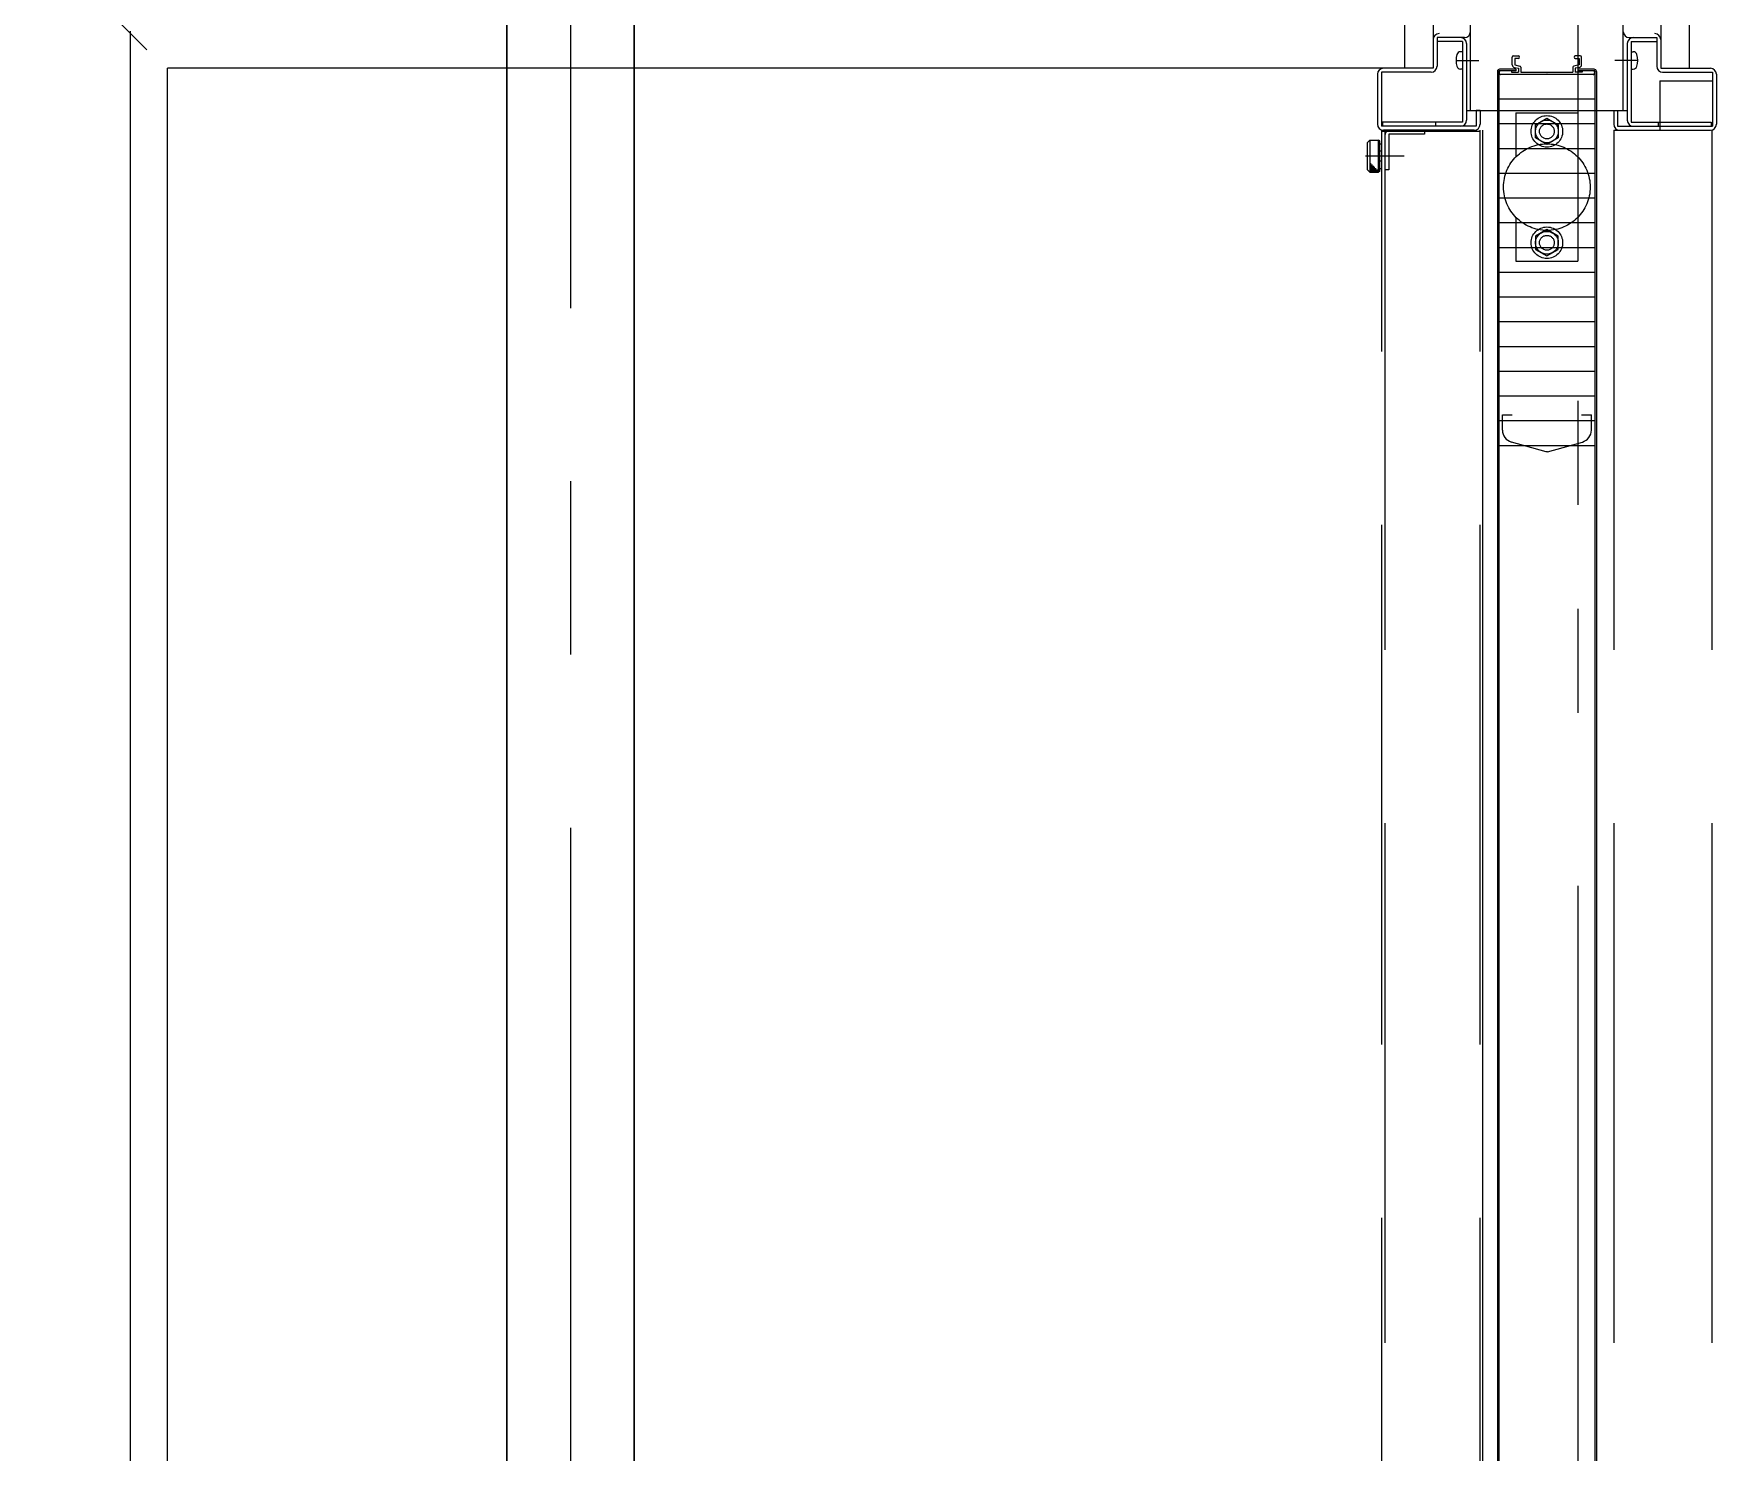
# Model space of a CAD drawing. Units: millimetres at full size. Extents: x -22551 to 92397, y -19340 to 14894.
# Drawn here: x -15263 to -14582, y -219 to 354 of the extents above; entities that cross this region are included whole.
import ezdxf

# ---------------------------------------------------------------- set-up
doc = ezdxf.new("R2010")
doc.units = ezdxf.units.MM
doc.header["$LTSCALE"] = 70
for name, pattern in [('CHAIN1', [8, 5, -1, 1, -1]), ('DASHED3', [4, 3, -1]), ('DOUBLE_CHAIN1', [8.8, 5, -1, 0.6, -0.6, 0.6, -1])]:
    doc.linetypes.add(name, pattern=pattern)
doc.layers.add('2-0_通芯', color=7, linetype='Continuous', lineweight=15)
doc.layers.add('7-C_配管－ドレン５：耐火二層管', color=2, linetype='Continuous', lineweight=30)

# ---------------------------------------------------------------- blocks, each defined once
blk = doc.blocks.new('グループ部品-125')
at = {"layer": '2-0_通芯', "linetype": 'DOUBLE_CHAIN1'}
blk.add_line((-14638.39, 8017.87), (-14638.39, -7111.67), dxfattribs=at)
at = {"layer": '2-0_通芯'}
for p, q in [((-14708.39, 3981.8), (-14708.39, 340.3)), ((-14696.89, 1200.3), (-14696.89, 340.3)), ((-14604.89, 1200.3), (-14604.89, 340.3)), ((-14681.79, 323.3), (-14681.79, 1175.3)), ((-14619.99, 323.3), (-14619.99, 1175.3)), ((-14593.39, 408.3), (-14593.39, 340.3)), ((-15223.39, -626.2), (-15223.39, 355.3)), ((-14695.29, 352.7), (-14695.29, 341.1)), ((-14684.19, 352.7), (-14695.29, 352.7)), ((-14684.99, 351.1), (-14695.29, 351.1)), ((-14684.99, 347), (-14685.82, 347)), ((-14684.99, 351.1), (-14684.99, 318.5)), ((-14683.39, 350.3), (-14683.39, 319.3)), ((-14618.39, 350.3), (-14618.39, 319.3)), ((-14617.59, 352.7), (-14606.49, 352.7)), ((-14616.79, 351.1), (-14606.49, 351.1)), ((-14616.79, 351.1), (-14616.79, 318.5)), ((-14616.79, 347), (-14615.96, 347)), ((-14606.49, 352.7), (-14606.49, 341.1)), ((-15208.39, -640.7), (-15208.39, 340.3)), ((-14708.39, 340.3), (-15208.39, 340.3)), ((-14696.89, 340.3), (-14716.99, 340.3)), ((-14687.59, 343.5), (-14678.41, 343.5)), ((-14664.89, 341.65), (-14664.89, 344.8)), ((-14664.39, 345.3), (-14662.39, 345.3)), ((-14664.05, 340.66), (-14662.39, 340.3)), ((-14663.89, 341.65), (-14661.78, 341.19)), ((-14662.39, 340.3), (-14662.39, 338.8)), ((-14661.39, 340.7), (-14661.39, 338.8)), ((-14640.39, 340.7), (-14640.39, 338.8)), ((-14637.89, 341.65), (-14640, 341.19)), ((-14637.39, 345.3), (-14639.39, 345.3)), ((-14637.73, 340.66), (-14639.39, 340.3)), ((-14639.39, 340.3), (-14639.39, 338.8)), ((-14636.89, 341.65), (-14636.89, 344.8)), ((-14614.19, 343.5), (-14623.37, 343.5)), ((-14604.89, 340.3), (-14584.79, 340.3)), ((-14719.39, 337.9), (-14719.39, 317.7)), ((-14697.69, 338.7), (-14717.79, 338.7)), ((-14717.79, 338.7), (-14717.79, 316.9)), ((-14684.99, 340), (-14685.82, 340)), ((-14670.89, 339), (-14670.89, 183.67)), ((-14670.29, 339.3), (-14670.29, -608.7)), ((-14631.49, 337.8), (-14670.29, 337.8)), ((-14670.14, 338.8), (-14670.14, 338.3)), ((-14663.39, 339.9), (-14669.99, 339.9)), ((-14665.14, 339.3), (-14665.14, 338.8)), ((-14665.14, 338.8), (-14662.39, 338.8)), ((-14661.39, 338.8), (-14640.39, 338.8)), ((-14638.39, 339.9), (-14638.39, 339.3)), ((-14631.79, 339.9), (-14638.39, 339.9)), ((-14631.49, 339.3), (-14638.39, 339.3)), ((-14631.64, 338.8), (-14631.64, 338.3)), ((-14631.49, 339.3), (-14631.49, -608.7)), ((-14630.89, 339), (-14630.89, -608.4)), ((-14616.79, 340), (-14615.96, 340)), ((-14605.19, 335.3), (-14584.19, 335.3)), ((-14605.19, 335.3), (-14605.19, 315.3)), ((-14604.09, 338.7), (-14583.99, 338.7)), ((-14583.99, 338.7), (-14583.99, 316.9)), ((-14582.39, 337.9), (-14582.39, 317.7)), ((-14631.49, 327.8), (-14670.29, 327.8)), ((-14683.39, 323.3), (-14670.89, 323.3)), ((-14677.89, 323.3), (-14677.89, 317.7)), ((-14670.89, 321.7), (-14670.89, -624.7)), ((-14630.89, 323.3), (-14618.39, 323.3)), ((-14623.89, 323.3), (-14623.89, 317.7)), ((-14684.99, 318.5), (-14717.29, 318.5)), ((-14717.29, 318.5), (-14717.29, 316.9)), ((-14680.29, 315.3), (-14716.99, 315.3)), ((-14676.89, 315.3), (-14676.89, -624.7)), ((-14631.49, 317.8), (-14670.29, 317.8)), ((-14621.49, 315.3), (-14584.79, 315.3)), ((-14616.79, 318.5), (-14584.49, 318.5)), ((-14605.89, 318.5), (-14605.89, 316.9)), ((-14584.49, 318.5), (-14584.49, 316.9)), ((-14631.49, 307.8), (-14670.29, 307.8)), ((-14631.49, 297.8), (-14670.29, 297.8)), ((-14631.49, 287.8), (-14670.29, 287.8)), ((-14631.49, 277.8), (-14670.29, 277.8)), ((-14631.49, 267.8), (-14670.29, 267.8)), ((-14631.49, 257.8), (-14670.29, 257.8)), ((-14631.49, 247.8), (-14670.29, 247.8)), ((-14631.49, 237.8), (-14670.29, 237.8)), ((-14631.49, 227.8), (-14670.29, 227.8)), ((-14631.49, 217.8), (-14670.29, 217.8)), ((-14631.49, 207.8), (-14670.29, 207.8)), ((-14631.49, 197.8), (-14670.29, 197.8)), ((-14668.89, 200.3), (-14664.89, 200.3)), ((-14668.89, 194.08), (-14668.89, 200.3)), ((-14636.89, 200.3), (-14632.89, 200.3)), ((-14632.89, 194.08), (-14632.89, 200.3)), ((-14631.49, 187.8), (-14670.29, 187.8)), ((-14651.17, 185.3), (-14665.25, 189.27)), ((-14650.61, 185.3), (-14651.17, 185.3)), ((-14650.61, 185.3), (-14636.53, 189.27))]:
    blk.add_line(p, q, dxfattribs=at)
at = {"layer": '2-0_通芯', "linetype": 'DASHED3'}
for p, q in [((-14670.89, 323.3), (-14630.89, 323.3)), ((-14663.39, 322.3), (-14638.39, 322.3)), ((-14663.39, 322.3), (-14663.39, 304.55)), ((-14638.39, 322.3), (-14638.39, 304.55)), ((-14630.89, 321.7), (-14630.89, 276.8)), ((-14717.59, -614.2), (-14717.59, 315.3)), ((-14677.89, 314.8), (-14717.59, 314.8)), ((-14716.39, 315.3), (-14716.39, -614.2)), ((-14714.79, 313.7), (-14714.79, 299.3)), ((-14700.39, 313.7), (-14714.79, 313.7)), ((-14700.39, 315.3), (-14700.39, 313.7)), ((-14695.89, 318.5), (-14695.89, 316.9)), ((-14677.89, -614.2), (-14677.89, 315.3)), ((-14623.89, 315.3), (-14605.19, 315.3)), ((-14623.89, 315.3), (-14623.89, -614.7)), ((-14584.19, 315.3), (-14584.19, -634.7)), ((-14723.39, 299.3), (-14723.39, 310.3)), ((-14722.39, 311.3), (-14718.89, 311.3)), ((-14718.39, 310.8), (-14718.89, 311.3)), ((-14718.89, 298.3), (-14718.89, 311.3)), ((-14718.39, 298.8), (-14718.39, 310.8)), ((-14718.39, 309.8), (-14717.59, 309.8)), ((-14717.59, 306.8), (-14718.39, 306.8)), ((-14708.6, 304.8), (-14724.24, 304.8)), ((-14722.39, 298.3), (-14723.39, 299.3)), ((-14722.39, 301.8), (-14721.89, 301.8)), ((-14722.39, 301.3), (-14721.39, 301.3)), ((-14722.39, 300.8), (-14720.89, 300.8)), ((-14722.39, 300.3), (-14720.39, 300.3)), ((-14722.39, 299.8), (-14719.89, 299.8)), ((-14722.39, 299.3), (-14719.39, 299.3)), ((-14717.59, 302.8), (-14718.39, 302.8)), ((-14718.39, 299.8), (-14717.59, 299.8)), ((-14714.79, 299.3), (-14716.39, 299.3)), ((-14722.39, 298.8), (-14718.89, 298.8)), ((-14722.39, 298.3), (-14718.89, 298.3)), ((-14718.39, 298.8), (-14718.89, 298.3)), ((-14663.39, 280.05), (-14663.39, 262.3)), ((-14638.39, 280.05), (-14638.39, 262.3)), ((-14663.39, 262.3), (-14638.39, 262.3))]:
    blk.add_line(p, q, dxfattribs=at)
at = {"layer": '2-0_通芯'}
for points in [[(-15216.77, 347.75), (-15393.98, 524.96), (-15810.61, 524.96)], [(-14662.39, 344.3), (-14663.89, 344.3), (-14663.89, 341.65)], [(-14639.39, 344.3), (-14637.89, 344.3), (-14637.89, 341.65)], [(-14663.39, 339.9), (-14663.39, 339.3), (-14670.29, 339.3)], [(-14650.59, 337.8), (-14650.89, 338.1), (-14651.19, 337.8)], [(-14636.64, 339.3), (-14636.64, 338.8), (-14639.39, 338.8)], [(-14677.89, 323.3), (-14679.49, 323.3), (-14679.49, 316.9), (-14717.79, 316.9)], [(-14623.89, 323.3), (-14622.29, 323.3), (-14622.29, 316.9), (-14583.99, 316.9)]]:
    blk.add_lwpolyline(points, dxfattribs=at)
at = {"layer": '2-0_通芯', "linetype": 'DASHED3'}
for points in [[(-14646.28, 317.46), (-14646.28, 312.14), (-14650.89, 309.47), (-14655.5, 312.14), (-14655.5, 317.46), (-14650.89, 320.12)], [(-14646.28, 267.14), (-14646.28, 272.46), (-14650.89, 275.12), (-14655.5, 272.46), (-14655.5, 267.14), (-14650.89, 264.47)]]:
    blk.add_lwpolyline(points, close=True, dxfattribs=at)
blk.add_lwpolyline([(-14723.39, 310.3), (-14722.39, 311.3), (-14722.39, 298.3)], dxfattribs=at)
for centre, radius in [((-14650.89, 314.8), 6.38), ((-14650.89, 314.8), 4.61), ((-14650.89, 314.8), 3), ((-14650.89, 292.3), 17.5), ((-14650.89, 269.8), 6.38), ((-14650.89, 269.8), 4.61), ((-14650.89, 269.8), 3)]:
    blk.add_circle(centre, radius, dxfattribs=at)
at = {"layer": '2-0_通芯'}
for centre, radius, start, end in [((-14694.49, 351.9), 2.4, 90, 180), ((-14684.19, 355.1), 2.4, 270, 0), ((-14617.59, 355.1), 2.4, 180, 270), ((-14607.29, 351.9), 2.4, 0, 90), ((-14685.82, 345.5), 1.5, 90, 164.53399), ((-14685.79, 350.3), 2.4, 0, 90), ((-14615.99, 350.3), 2.4, 90, 180), ((-14615.96, 345.5), 1.5, 15.46601, 90), ((-14716.99, 337.9), 2.4, 90, 180), ((-14697.69, 341.1), 2.4, 270, 0), ((-14678.59, 343.5), 9, 164.53399, 195.46601), ((-14685.82, 341.5), 1.5, 195.46601, 270), ((-14664.39, 344.8), 0.5, 90, 180), ((-14663.89, 341.65), 1, 180, 260.78101), ((-14662.39, 344.8), 0.5, 0, 90), ((-14662.39, 344.8), 0.5, 270, 0), ((-14661.89, 340.7), 0.5, 0, 77.66927), ((-14639.89, 340.7), 0.5, 102.33073, 180), ((-14639.39, 344.8), 0.5, 90, 180), ((-14639.39, 344.8), 0.5, 180, 270), ((-14637.89, 341.65), 1, 279.21899, 0), ((-14637.39, 344.8), 0.5, 0, 90), ((-14615.96, 341.5), 1.5, 270, 344.53399), ((-14623.19, 343.5), 9, 344.53399, 15.46601), ((-14604.09, 341.1), 2.4, 180, 270), ((-14584.79, 337.9), 2.4, 0, 90), ((-14669.99, 339), 0.9, 90, 180), ((-14669.64, 338.8), 0.5, 89.99996, 180.00004), ((-14669.64, 338.3), 0.5, 179.99996, 270.00004), ((-14632.14, 338.8), 0.5, 359.99996, 90.00004), ((-14632.14, 338.3), 0.5, 269.99996, 0.00004), ((-14631.79, 339), 0.9, 0, 90), ((-14716.99, 317.7), 2.4, 180, 270), ((-14685.79, 319.3), 2.4, 270, 0), ((-14680.29, 317.7), 2.4, 270, 0), ((-14621.49, 317.7), 2.4, 180, 270), ((-14615.99, 319.3), 2.4, 180, 270), ((-14584.79, 317.7), 2.4, 270, 0), ((-14663.89, 194.08), 5, 180, 254.24546), ((-14637.89, 194.08), 5, 285.75454, 0)]:
    blk.add_arc(centre, radius, start, end, dxfattribs=at)
at = {"layer": '2-0_通芯', "linetype": 'DASHED3'}
blk.add_arc((-14713.99, 312.9), 2.4, 90, 180, dxfattribs=at)

msp = doc.modelspace()

# ---------------------------------------------------------------- linework, layer by layer
at = {"layer": '7-C_配管－ドレン５：耐火二層管'}
for p, q in [((-15071.27, 593.41), (-15071.27, -1360.78)), ((-15019.77, -1360.78), (-15019.77, 593.41))]:
    msp.add_line(p, q, dxfattribs=at)
at = {"layer": '7-C_配管－ドレン５：耐火二層管', "color": 7, "linetype": 'CHAIN1', "lineweight": 15}
msp.add_line((-15045.52, 593.41), (-15045.52, -1360.78), dxfattribs=at)

# ---------------------------------------------------------------- block references
at = {"layer": '2-0_通芯'}
msp.add_blockref('グループ部品-125', (0, 0), dxfattribs=at)

doc.saveas('drawing.dxf')
